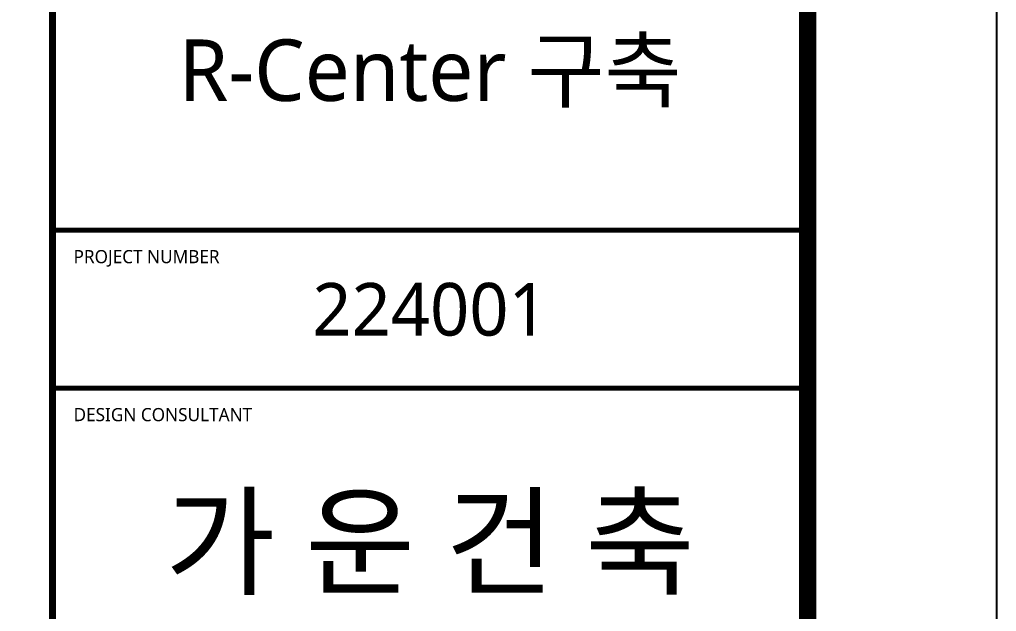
# Model space of a CAD drawing. Header units: millimetres. Extents: x 0 to 168200, y 0 to 118800.
# Drawn here: x 145950 to 168200, y 92114 to 105602 of the extents above; entities that cross this region are included whole.
import ezdxf
from ezdxf.enums import TextEntityAlignment as Align

# ---------------------------------------------------------------- set-up
doc = ezdxf.new("R2010")
doc.units = ezdxf.units.MM
doc.header["$LTSCALE"] = 200
for name, color, linetype in [('XR-SHEET$0$XR-SHEET$0$SHT', 5, 'Continuous'), ('XR-SHEET$0$XR-SHEET$0$TEXT', 3, 'Continuous'), ('XR-SHEET$0$XREF-Form$0$SHT', 5, 'Continuous'), ('XR-SHEET$0$XREF-Form$0$TEXT', 3, 'Continuous')]:
    doc.layers.add(name, color=color, linetype=linetype)
doc.styles.add('XR-SHEET$0$XR-SHEET$0$맑은고딕', font='')
doc.styles.add('XR-SHEET$0$XREF-Form$0$맑은고딕', font='')
doc.styles.add('XR-SHEET$0$XREF-Form$0$맑은고딕B', font='')
doc.styles.get('XR-SHEET$0$XR-SHEET$0$맑은고딕').set_extended_font_data('Malgun Gothic')
doc.styles.get('XR-SHEET$0$XREF-Form$0$맑은고딕').set_extended_font_data('Malgun Gothic')
doc.styles.get('XR-SHEET$0$XREF-Form$0$맑은고딕B').set_extended_font_data('Malgun Gothic', bold=True)

# ---------------------------------------------------------------- blocks, each defined once
blk = doc.blocks.new('XR-SHEET')
at = {"layer": 'XR-SHEET$0$XREF-Form$0$SHT'}
blk.add_lwpolyline([(0, 594), (841, 594), (841, 0), (0, 0)], close=True, dxfattribs=at)
at = {"layer": 'XR-SHEET$0$XREF-Form$0$SHT', "const_width": 2}
blk.add_lwpolyline([(46.5, 573), (819.5, 573), (819.5, 21), (46.5, 21)], close=True, dxfattribs=at)
at = {"layer": 'XR-SHEET$0$XREF-Form$0$SHT'}
for points, const_width in [([(733.5, 573), (733.5, 21)], 0.8), ([(733.5, 504), (819.5, 504)], 0.568), ([(733.5, 486), (819.5, 486)], 0.568)]:
    blk.add_lwpolyline(points, dxfattribs=dict(at, const_width=const_width))
at = {"layer": 'XR-SHEET$0$XR-SHEET$0$SHT', "style": 'XR-SHEET$0$XR-SHEET$0$맑은고딕'}
blk.add_text('224001', height=6, dxfattribs=at).set_placement((776.5, 495), align=Align.MIDDLE_CENTER)
at = {"layer": 'XR-SHEET$0$XR-SHEET$0$TEXT', "color": 3, "style": 'XR-SHEET$0$XR-SHEET$0$맑은고딕'}
blk.add_text('R-Center 구축', height=7, dxfattribs=at).set_placement((776.5, 522.24), align=Align.MIDDLE_CENTER)
at = {"layer": 'XR-SHEET$0$XREF-Form$0$SHT', "color": 9, "style": 'XR-SHEET$0$XREF-Form$0$맑은고딕'}
for s, p in [('PROJECT NUMBER', (735.9, 501)), ('DESIGN CONSULTANT', (735.9, 483))]:
    blk.add_text(s, height=1.5, dxfattribs=at).set_placement(p, align=Align.MIDDLE_LEFT)
at = {"layer": 'XR-SHEET$0$XREF-Form$0$TEXT', "color": 2, "style": 'XR-SHEET$0$XREF-Form$0$맑은고딕B'}
blk.add_text('가 운 건 축', height=10, dxfattribs=at).set_placement((776.5, 468.5), align=Align.MIDDLE_CENTER)

msp = doc.modelspace()

# ---------------------------------------------------------------- block references
at = {"xscale": 200, "yscale": 200, "zscale": 200}
msp.add_blockref('XR-SHEET', (0, 0), dxfattribs=at)

doc.saveas('drawing.dxf')
